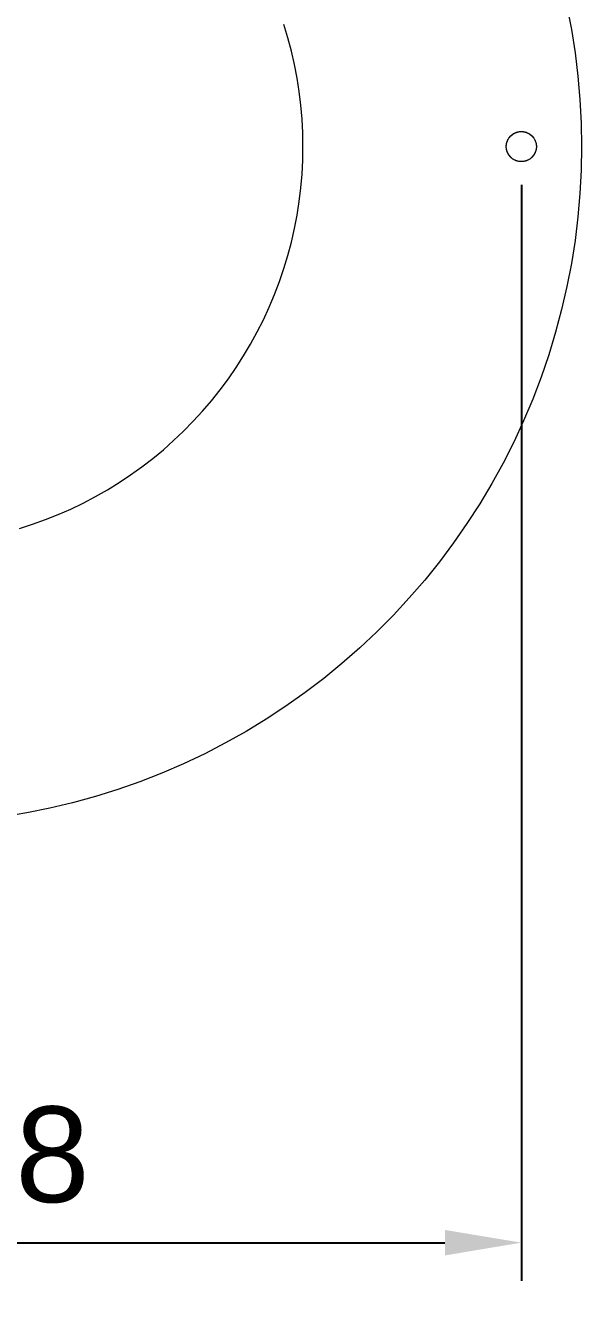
# Model space of a CAD drawing. Header units: inches. Extents: x 2 to 134, y 11 to 101.
# Drawn here: x 87.52 to 94.79, y 17.6 to 34.23 of the extents above; entities that cross this region are included whole.
import ezdxf

# ---------------------------------------------------------------- set-up
doc = ezdxf.new("R2010")
doc.units = ezdxf.units.IN
doc.layers.add('ZANO_R', color=7, linetype='Continuous', lineweight=0)
doc.layers.add('ZANO_W', color=1, linetype='Continuous', lineweight=0)
doc.styles.get("Standard").update_dxf_attribs({"font": 'arial.ttf'})
doc.dimstyles.new('amerykanie', dxfattribs={"dimtxt": 50, "dimasz": 50, "dimexe": 0.5, "dimexo": 0.5, "dimgap": 1, "dimtad": 1, "dimdec": 0, "dimzin": 0, "dimlunit": 5, "dimtxsty": 'Standard', "dimcen": 0.09, "dimclrd": 1, "dimclre": 1, "dimclrt": 1, "dimazin": 0, "dimtfac": 1, "dimtdec": 0, "dimtmove": 0, "dimatfit": 3, "dimfxl": 1, "dimtzin": 0, "dimarcsym": 1})

# ---------------------------------------------------------------- blocks, each defined once
blk = doc.blocks.new('*D357')
at = {"layer": 'ZANO_W', "color": 1, "lineweight": -2}
for p, q in [((77.86, 32.144), (77.86, 17.814)), ((94.002, 32.144), (94.002, 17.814)), ((78.86, 18.314), (93.002, 18.314))]:
    blk.add_line(p, q, dxfattribs=at)
at = {"layer": 'ZANO_W', "color": 1}
for points in [[(78.86, 18.481), (78.86, 18.147), (77.86, 18.314)], [(93.002, 18.147), (93.002, 18.481), (94.002, 18.314)]]:
    blk.add_solid(points, dxfattribs=at)
at = {"layer": 'ZANO_W', "color": 1, "insert": (85.931, 19.46), "char_height": 1.25, "attachment_point": 5}
blk.add_mtext('16 1/8', dxfattribs=at)

msp = doc.modelspace()

# ---------------------------------------------------------------- linework, layer by layer
at = {"layer": 'ZANO_R'}
for p, q in [((94.59752, 34.47582), (94.65587, 34.17392)), ((90.94974, 34.06665), (90.89765, 34.23904)), ((94.65587, 34.17392), (94.70371, 33.87018)), ((90.99585, 33.89256), (90.94974, 34.06665)), ((91.03593, 33.71699), (90.99585, 33.89256)), ((94.70371, 33.87018), (94.74098, 33.56496)), ((91.06992, 33.54014), (91.03593, 33.71699)), ((91.09778, 33.36222), (91.06992, 33.54014)), ((94.74098, 33.56496), (94.76763, 33.25863)), ((91.11949, 33.18344), (91.09778, 33.36222)), ((91.13501, 33.00402), (91.11949, 33.18344)), ((94.76763, 33.25863), (94.78363, 32.95156)), ((91.14433, 32.82418), (91.13501, 33.00402)), ((94.78363, 32.95156), (94.78897, 32.64412)), ((91.14744, 32.64412), (91.14433, 32.82418)), ((93.84152, 32.75845), (93.84557, 32.76391)), ((93.84557, 32.76391), (93.84981, 32.76922)), ((93.84981, 32.76922), (93.85423, 32.77438)), ((93.85423, 32.77438), (93.85882, 32.77939)), ((93.85882, 32.77939), (93.86358, 32.78424)), ((93.86358, 32.78424), (93.86851, 32.78892)), ((93.86851, 32.78892), (93.8736, 32.79342)), ((93.8736, 32.79342), (93.87884, 32.79775)), ((93.87884, 32.79775), (93.88422, 32.80189)), ((93.88422, 32.80189), (93.88975, 32.80585)), ((93.88975, 32.80585), (93.89541, 32.80961)), ((93.89541, 32.80961), (93.90119, 32.81318)), ((93.90119, 32.81318), (93.9071, 32.81654)), ((93.9071, 32.81654), (93.91311, 32.8197)), ((93.91311, 32.8197), (93.91924, 32.82265)), ((93.91924, 32.82265), (93.92546, 32.82539)), ((93.92546, 32.82539), (93.93177, 32.8279)), ((93.93177, 32.8279), (93.93816, 32.8302)), ((93.93816, 32.8302), (93.94463, 32.83228)), ((93.94463, 32.83228), (93.95117, 32.83413)), ((93.95117, 32.83413), (93.95777, 32.83576)), ((93.95777, 32.83576), (93.96442, 32.83716)), ((93.96442, 32.83716), (93.97111, 32.83833)), ((93.97111, 32.83833), (93.97784, 32.83926)), ((93.97784, 32.83926), (93.9846, 32.83996)), ((93.9846, 32.83996), (93.99138, 32.84043)), ((93.99138, 32.84043), (93.99817, 32.84067)), ((93.99817, 32.84067), (94.00497, 32.84067)), ((94.00497, 32.84067), (94.01176, 32.84043)), ((94.01176, 32.84043), (94.01854, 32.83996)), ((94.01854, 32.83996), (94.0253, 32.83926)), ((94.0253, 32.83926), (94.03203, 32.83833)), ((94.03203, 32.83833), (94.03872, 32.83716)), ((94.03872, 32.83716), (94.04537, 32.83576)), ((94.04537, 32.83576), (94.05197, 32.83413)), ((94.05197, 32.83413), (94.05851, 32.83228)), ((94.05851, 32.83228), (94.06498, 32.8302)), ((94.06498, 32.8302), (94.07138, 32.8279)), ((94.07138, 32.8279), (94.07769, 32.82539)), ((94.07769, 32.82539), (94.08391, 32.82265)), ((94.08391, 32.82265), (94.09003, 32.8197)), ((94.09003, 32.8197), (94.09605, 32.81654)), ((94.09605, 32.81654), (94.10195, 32.81318)), ((94.10195, 32.81318), (94.10774, 32.80961)), ((94.10774, 32.80961), (94.1134, 32.80585)), ((94.1134, 32.80585), (94.11892, 32.80189)), ((94.11892, 32.80189), (94.12431, 32.79775)), ((94.12431, 32.79775), (94.12954, 32.79342)), ((94.12954, 32.79342), (94.13463, 32.78892)), ((94.13463, 32.78892), (94.13956, 32.78424)), ((94.13956, 32.78424), (94.14432, 32.77939)), ((94.14432, 32.77939), (94.14892, 32.77438)), ((94.14892, 32.77438), (94.15333, 32.76922)), ((94.15333, 32.76922), (94.15757, 32.76391)), ((94.15757, 32.76391), (94.16162, 32.75845)), ((91.14433, 32.46406), (91.14744, 32.64412)), ((93.80472, 32.64385), (93.80484, 32.65064)), ((93.80484, 32.63698), (93.80472, 32.64385)), ((93.80484, 32.65064), (93.80519, 32.65743)), ((93.8052, 32.63011), (93.80484, 32.63698)), ((93.80519, 32.65743), (93.80578, 32.6642)), ((93.8058, 32.62327), (93.8052, 32.63011)), ((93.80578, 32.6642), (93.8066, 32.67094)), ((93.80664, 32.61645), (93.8058, 32.62327)), ((93.8066, 32.67094), (93.80765, 32.67766)), ((93.80771, 32.60966), (93.80664, 32.61645)), ((93.80765, 32.67766), (93.80893, 32.68433)), ((93.80902, 32.60292), (93.80771, 32.60966)), ((93.80893, 32.68433), (93.81044, 32.69096)), ((93.81057, 32.59622), (93.80902, 32.60292)), ((93.81044, 32.69096), (93.81218, 32.69752)), ((93.81218, 32.69752), (93.81415, 32.70403)), ((93.81415, 32.70403), (93.81634, 32.71046)), ((93.81634, 32.71046), (93.81875, 32.71682)), ((93.81875, 32.71682), (93.82137, 32.72308)), ((93.82137, 32.72308), (93.82422, 32.72926)), ((93.82422, 32.72926), (93.82727, 32.73533)), ((93.82727, 32.73533), (93.83053, 32.74129)), ((93.83053, 32.74129), (93.834, 32.74713)), ((93.834, 32.74713), (93.83766, 32.75286)), ((93.83766, 32.75286), (93.84152, 32.75845)), ((94.16162, 32.75845), (94.16548, 32.75286)), ((94.16548, 32.75286), (94.16915, 32.74713)), ((94.16915, 32.74713), (94.17261, 32.74129)), ((94.17261, 32.74129), (94.17587, 32.73533)), ((94.17587, 32.73533), (94.17893, 32.72926)), ((94.17893, 32.72926), (94.18177, 32.72308)), ((94.18177, 32.72308), (94.1844, 32.71682)), ((94.1844, 32.71682), (94.18681, 32.71046)), ((94.18681, 32.71046), (94.189, 32.70403)), ((94.189, 32.70403), (94.19096, 32.69752)), ((94.19096, 32.69752), (94.1927, 32.69096)), ((94.19412, 32.60292), (94.19257, 32.59622)), ((94.1927, 32.69096), (94.19421, 32.68433)), ((94.19543, 32.60966), (94.19412, 32.60292)), ((94.19421, 32.68433), (94.1955, 32.67766)), ((94.19651, 32.61645), (94.19543, 32.60966)), ((94.1955, 32.67766), (94.19655, 32.67094)), ((94.19734, 32.62327), (94.19651, 32.61645)), ((94.19655, 32.67094), (94.19737, 32.6642)), ((94.19794, 32.63011), (94.19734, 32.62327)), ((94.19737, 32.6642), (94.19795, 32.65743)), ((94.1983, 32.63698), (94.19794, 32.63011)), ((94.19795, 32.65743), (94.1983, 32.65064)), ((94.1983, 32.65064), (94.19842, 32.64385)), ((94.19842, 32.64385), (94.1983, 32.63698)), ((94.78897, 32.64412), (94.78363, 32.33668)), ((91.13501, 32.28421), (91.14433, 32.46406)), ((93.81235, 32.58959), (93.81057, 32.59622)), ((93.81436, 32.58302), (93.81235, 32.58959)), ((93.81659, 32.57652), (93.81436, 32.58302)), ((93.81906, 32.5701), (93.81659, 32.57652)), ((93.82174, 32.56378), (93.81906, 32.5701)), ((93.82464, 32.55755), (93.82174, 32.56378)), ((93.82776, 32.55143), (93.82464, 32.55755)), ((93.83109, 32.54542), (93.82776, 32.55143)), ((93.83463, 32.53953), (93.83109, 32.54542)), ((93.83838, 32.53377), (93.83463, 32.53953)), ((93.84232, 32.52814), (93.83838, 32.53377)), ((93.84645, 32.52265), (93.84232, 32.52814)), ((93.85078, 32.51731), (93.84645, 32.52265)), ((93.85528, 32.51213), (93.85078, 32.51731)), ((93.85997, 32.5071), (93.85528, 32.51213)), ((93.86483, 32.50224), (93.85997, 32.5071)), ((93.86985, 32.49756), (93.86483, 32.50224)), ((93.87504, 32.49305), (93.86985, 32.49756)), ((93.88038, 32.48873), (93.87504, 32.49305)), ((93.88587, 32.48459), (93.88038, 32.48873)), ((93.89149, 32.48065), (93.88587, 32.48459)), ((93.89726, 32.47691), (93.89149, 32.48065)), ((93.90315, 32.47337), (93.89726, 32.47691)), ((93.90916, 32.47004), (93.90315, 32.47337)), ((93.91528, 32.46692), (93.90916, 32.47004)), ((93.92151, 32.46402), (93.91528, 32.46692)), ((93.92783, 32.46133), (93.92151, 32.46402)), ((93.93425, 32.45887), (93.92783, 32.46133)), ((93.94074, 32.45663), (93.93425, 32.45887)), ((93.94731, 32.45462), (93.94074, 32.45663)), ((93.95395, 32.45284), (93.94731, 32.45462)), ((93.96064, 32.4513), (93.95395, 32.45284)), ((93.96739, 32.44999), (93.96064, 32.4513)), ((93.97418, 32.44891), (93.96739, 32.44999)), ((93.981, 32.44807), (93.97418, 32.44891)), ((93.98784, 32.44748), (93.981, 32.44807)), ((93.9947, 32.44712), (93.98784, 32.44748)), ((94.00157, 32.447), (93.9947, 32.44712)), ((94.00844, 32.44712), (94.00157, 32.447)), ((94.0153, 32.44748), (94.00844, 32.44712)), ((94.02215, 32.44807), (94.0153, 32.44748)), ((94.02897, 32.44891), (94.02215, 32.44807)), ((94.03575, 32.44999), (94.02897, 32.44891)), ((94.0425, 32.4513), (94.03575, 32.44999)), ((94.04919, 32.45284), (94.0425, 32.4513)), ((94.05583, 32.45462), (94.04919, 32.45284)), ((94.0624, 32.45663), (94.05583, 32.45462)), ((94.0689, 32.45887), (94.0624, 32.45663)), ((94.07531, 32.46133), (94.0689, 32.45887)), ((94.08164, 32.46402), (94.07531, 32.46133)), ((94.08787, 32.46692), (94.08164, 32.46402)), ((94.09399, 32.47004), (94.08787, 32.46692)), ((94.1, 32.47337), (94.09399, 32.47004)), ((94.10589, 32.47691), (94.1, 32.47337)), ((94.11165, 32.48065), (94.10589, 32.47691)), ((94.11728, 32.48459), (94.11165, 32.48065)), ((94.12276, 32.48873), (94.11728, 32.48459)), ((94.1281, 32.49305), (94.12276, 32.48873)), ((94.13329, 32.49756), (94.1281, 32.49305)), ((94.13832, 32.50224), (94.13329, 32.49756)), ((94.14317, 32.5071), (94.13832, 32.50224)), ((94.14786, 32.51213), (94.14317, 32.5071)), ((94.15237, 32.51731), (94.14786, 32.51213)), ((94.15669, 32.52265), (94.15237, 32.51731)), ((94.16083, 32.52814), (94.15669, 32.52265)), ((94.16477, 32.53377), (94.16083, 32.52814)), ((94.16851, 32.53953), (94.16477, 32.53377)), ((94.17205, 32.54542), (94.16851, 32.53953)), ((94.17538, 32.55143), (94.17205, 32.54542)), ((94.1785, 32.55755), (94.17538, 32.55143)), ((94.1814, 32.56378), (94.1785, 32.55755)), ((94.18409, 32.57011), (94.1814, 32.56378)), ((94.18655, 32.57652), (94.18409, 32.57011)), ((94.18879, 32.58302), (94.18655, 32.57652)), ((94.1908, 32.58959), (94.18879, 32.58302)), ((94.19257, 32.59622), (94.1908, 32.58959)), ((91.11949, 32.10479), (91.13501, 32.28421)), ((94.78363, 32.33668), (94.76763, 32.0296)), ((91.09778, 31.92602), (91.11949, 32.10479)), ((94.76763, 32.0296), (94.74098, 31.72327)), ((91.06992, 31.7481), (91.09778, 31.92602)), ((91.03593, 31.57125), (91.06992, 31.7481)), ((94.74098, 31.72327), (94.70371, 31.41805)), ((90.99585, 31.39567), (91.03593, 31.57125)), ((90.94974, 31.22159), (90.99585, 31.39567)), ((94.70371, 31.41805), (94.65587, 31.11431)), ((90.89765, 31.0492), (90.94974, 31.22159)), ((94.65587, 31.11431), (94.59752, 30.81241)), ((90.83964, 30.87871), (90.89765, 31.0492)), ((90.77578, 30.71032), (90.83964, 30.87871)), ((94.59752, 30.81241), (94.52873, 30.51272)), ((90.70615, 30.54424), (90.77578, 30.71032)), ((90.63082, 30.38067), (90.70615, 30.54424)), ((94.52873, 30.51272), (94.44957, 30.21559)), ((90.5499, 30.21978), (90.63082, 30.38067)), ((90.46347, 30.06179), (90.5499, 30.21978)), ((94.44957, 30.21559), (94.36016, 29.92139)), ((90.37163, 29.90688), (90.46347, 30.06179)), ((90.27451, 29.75523), (90.37163, 29.90688)), ((94.36016, 29.92139), (94.26058, 29.63048)), ((90.06485, 29.46243), (90.17221, 29.60702)), ((90.17221, 29.60702), (90.27451, 29.75523)), ((94.26058, 29.63048), (94.15097, 29.34319)), ((89.95257, 29.32163), (90.06485, 29.46243)), ((89.83549, 29.18479), (89.95257, 29.32163)), ((94.15097, 29.34319), (94.03145, 29.05988)), ((89.71376, 29.05207), (89.83549, 29.18479)), ((89.58752, 28.92364), (89.71376, 29.05207)), ((94.03145, 29.05988), (93.90217, 28.78089)), ((89.32213, 28.68021), (89.45693, 28.79963)), ((89.45693, 28.79963), (89.58752, 28.92364)), ((93.90217, 28.78089), (93.76329, 28.50655)), ((89.18329, 28.56552), (89.32213, 28.68021)), ((88.89415, 28.35084), (89.04058, 28.45568)), ((89.04058, 28.45568), (89.18329, 28.56552)), ((93.76329, 28.50655), (93.61497, 28.2372)), ((88.7442, 28.25111), (88.89415, 28.35084)), ((88.43442, 28.06747), (88.5909, 28.15662)), ((88.5909, 28.15662), (88.7442, 28.25111)), ((93.61497, 28.2372), (93.45739, 27.97316)), ((88.11271, 27.90564), (88.27496, 27.98378)), ((88.27496, 27.98378), (88.43442, 28.06747)), ((93.45739, 27.97316), (93.29074, 27.71475)), ((87.78059, 27.7664), (87.94785, 27.83315)), ((87.94785, 27.83315), (88.11271, 27.90564)), ((87.43967, 27.65039), (87.61113, 27.70545)), ((87.61113, 27.70545), (87.78059, 27.7664)), ((93.29074, 27.71475), (93.11523, 27.46228)), ((93.11523, 27.46228), (92.93105, 27.21605)), ((92.93105, 27.21605), (92.73845, 26.97636)), ((92.73845, 26.97636), (92.53764, 26.7435)), ((92.53764, 26.7435), (92.32886, 26.51775)), ((92.32886, 26.51775), (92.11238, 26.29938)), ((92.11238, 26.29938), (91.88845, 26.08866)), ((91.88845, 26.08866), (91.65735, 25.88583)), ((91.65735, 25.88583), (91.41934, 25.69115)), ((91.41934, 25.69115), (91.17472, 25.50485)), ((91.17472, 25.50485), (90.92378, 25.32715)), ((90.92378, 25.32715), (90.66682, 25.15827)), ((90.66682, 25.15827), (90.40416, 24.9984)), ((90.40416, 24.9984), (90.1361, 24.84775)), ((90.1361, 24.84775), (89.86298, 24.70649)), ((89.86298, 24.70649), (89.58512, 24.5748)), ((89.30286, 24.45283), (89.01654, 24.34072)), ((89.58512, 24.5748), (89.30286, 24.45283)), ((89.01654, 24.34072), (88.7265, 24.23863)), ((88.43308, 24.14666), (88.13666, 24.06493)), ((88.7265, 24.23863), (88.43308, 24.14666)), ((87.83757, 23.99354), (87.53619, 23.93257)), ((88.13666, 24.06493), (87.83757, 23.99354)), ((87.53619, 23.93257), (87.23287, 23.8821))]:
    msp.add_line(p, q, dxfattribs=at)
msp.add_circle((94.00158, 32.64383), 0.19684, dxfattribs=at)

# ---------------------------------------------------------------- dimensions: what is measured, and where the dimension line sits
at = {"layer": 'ZANO_W'}
dim = msp.add_linear_dim(base=(94.00158, 18.31415), p1=(77.85987, 32.64385), p2=(94.00158, 32.64383), dimstyle='amerykanie', override={"dimtxt": 1.25, "dimasz": 1, "dimgap": 0.5, "dimdec": 4, "dimaunit": 1, "dimadec": 1, "dimtdec": 4, "dimtmove": 1, "dimfrac": 2}, dxfattribs=at)
dim.commit()
dim.dimension.update_dxf_attribs({"geometry": '*D357', "text_midpoint": (85.93073, 19.46046)})

doc.saveas('drawing.dxf')
